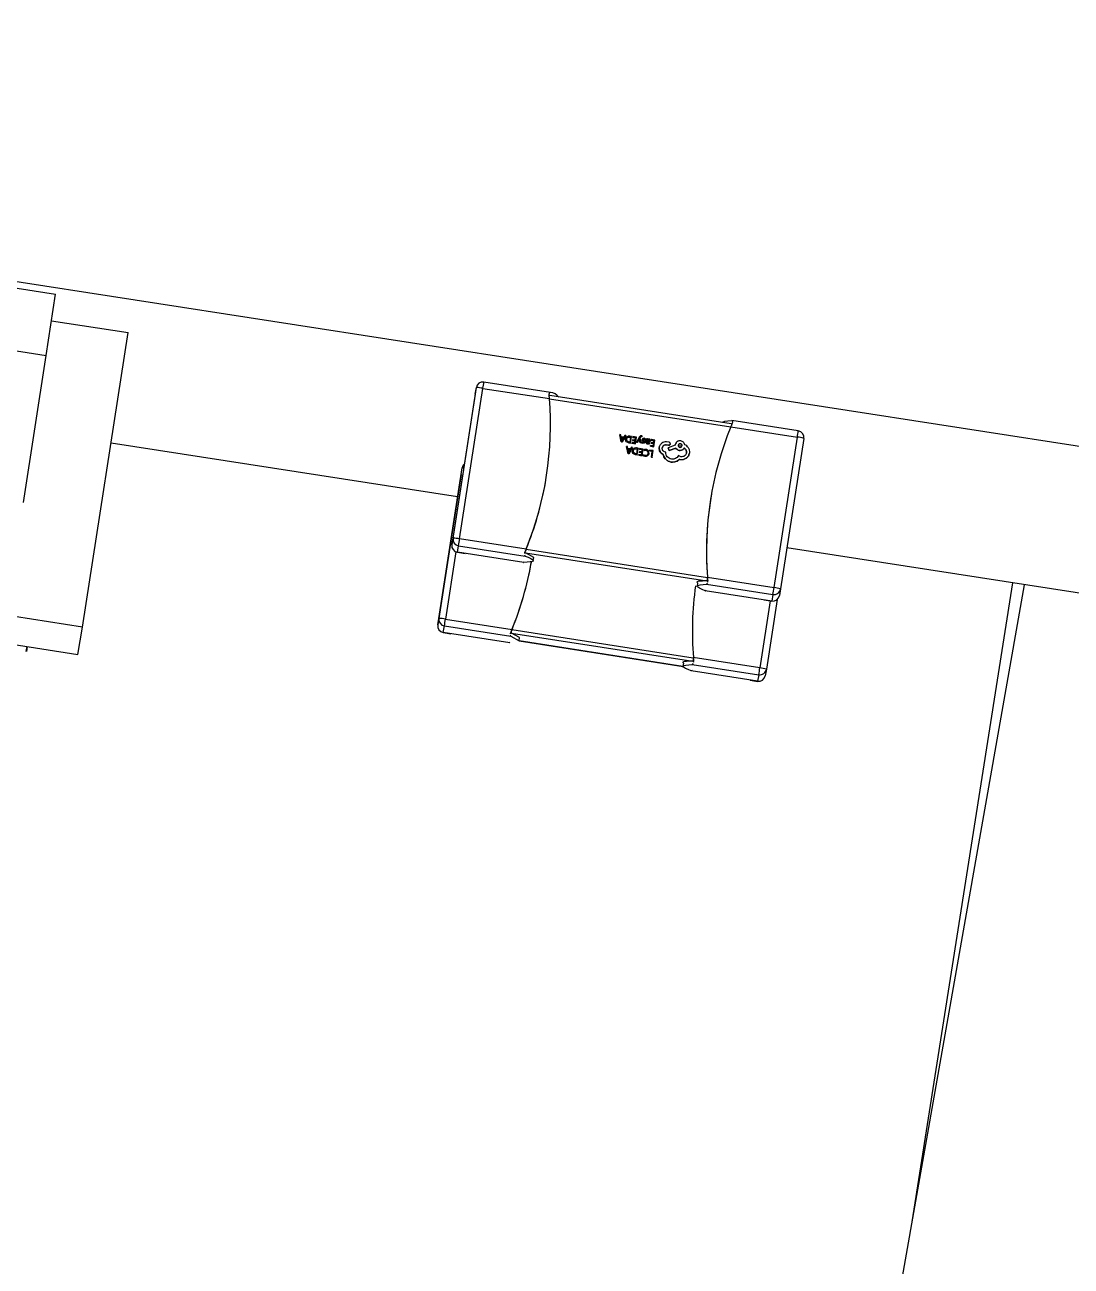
# Model space of a CAD drawing. Header units: millimetres. Extents: x 15 to 2378, y 5 to 1787.
# Drawn here: x 2138.028 to 2141.185, y 994.411 to 998.156 of the extents above; entities that cross this region are included whole.
import ezdxf

# ---------------------------------------------------------------- set-up
doc = ezdxf.new("R2010")
doc.units = ezdxf.units.MM

msp = doc.modelspace()

# ---------------------------------------------------------------- linework, layer by layer
at = {"color": 7, "linetype": 'Continuous', "lineweight": 25}
for p, q in [((2133.0121, 998.1559), (2147.4742, 995.9134)), ((2137.9726, 997.366), (2138.1208, 997.343)), ((2138.0922, 997.1586), (2138.1208, 997.343)), ((2138.1084, 997.2632), (2138.34, 997.2273)), ((2138.2023, 996.3388), (2138.34, 997.2273)), ((2137.9443, 997.1815), (2138.0925, 997.1585)), ((2138.0236, 996.7143), (2138.0925, 997.1585)), ((2139.6137, 997.0469), (2139.4131, 997.078)), ((2139.3868, 997.0414), (2139.3164, 996.5873)), ((2139.3199, 996.6072), (2139.3903, 997.0613)), ((2139.3398, 996.605), (2139.4102, 997.0591)), ((2139.3868, 997.0414), (2139.3903, 997.0613)), ((2139.4102, 997.0591), (2139.611, 997.028)), ((2140.1596, 996.9522), (2139.6123, 997.037)), ((2139.6111, 997.0275), (2140.1579, 996.9427)), ((2140.3618, 996.9309), (2140.1612, 996.962)), ((2140.1581, 996.9432), (2140.3589, 996.912)), ((2139.3336, 996.7315), (2138.2883, 996.8936)), ((2139.8232, 996.9195), (2139.8278, 996.8982)), ((2139.8261, 996.9191), (2139.8232, 996.9195)), ((2139.8232, 996.9195), (2139.8232, 996.9191)), ((2139.8277, 996.8978), (2139.8232, 996.9191)), ((2139.8273, 996.9132), (2139.8261, 996.9191)), ((2139.8357, 996.9119), (2139.8273, 996.9132)), ((2139.8277, 996.9104), (2139.8344, 996.9094)), ((2139.8278, 996.8982), (2139.8277, 996.8978)), ((2139.8305, 996.8974), (2139.8277, 996.8978)), ((2139.8345, 996.9098), (2139.8278, 996.9109)), ((2139.8278, 996.9109), (2139.8295, 996.902)), ((2139.8278, 996.8982), (2139.8306, 996.8978)), ((2139.8295, 996.902), (2139.8297, 996.9006)), ((2139.8297, 996.9006), (2139.8302, 996.9019)), ((2139.8302, 996.9019), (2139.8345, 996.9098)), ((2139.8412, 996.9163), (2139.8305, 996.8974)), ((2139.8305, 996.8974), (2139.8306, 996.8978)), ((2139.8306, 996.8978), (2139.8413, 996.9167)), ((2139.8385, 996.9171), (2139.8357, 996.9119)), ((2139.8413, 996.9167), (2139.8385, 996.9171)), ((2139.8408, 996.9062), (2139.8408, 996.9058)), ((2139.8413, 996.9167), (2139.8412, 996.9163)), ((2139.8428, 996.8986), (2139.8427, 996.8982)), ((2139.8499, 996.8944), (2139.8427, 996.8982)), ((2139.8428, 996.8986), (2139.85, 996.8948)), ((2139.8435, 996.9054), (2139.8466, 996.911)), ((2139.8436, 996.9059), (2139.8466, 996.9114)), ((2139.8449, 996.8999), (2139.8436, 996.9059)), ((2139.8504, 996.8971), (2139.8449, 996.8999)), ((2139.8466, 996.9114), (2139.8529, 996.9126)), ((2139.8466, 996.911), (2139.8529, 996.9121)), ((2139.8466, 996.9114), (2139.8466, 996.911)), ((2139.85, 996.8948), (2139.8499, 996.8944)), ((2139.8556, 996.8935), (2139.8499, 996.8944)), ((2139.85, 996.8948), (2139.8557, 996.8939)), ((2139.8534, 996.8966), (2139.8504, 996.8971)), ((2139.8529, 996.9126), (2139.8558, 996.9121)), ((2139.8529, 996.9126), (2139.8529, 996.9121)), ((2139.8529, 996.9121), (2139.8558, 996.9117)), ((2139.8588, 996.914), (2139.8533, 996.9148)), ((2139.8558, 996.9121), (2139.8534, 996.8966)), ((2139.8558, 996.9117), (2139.8534, 996.8962)), ((2139.8557, 996.8939), (2139.8556, 996.8935)), ((2139.8557, 996.8939), (2139.8588, 996.914)), ((2139.8558, 996.9117), (2139.8558, 996.9121)), ((2139.8603, 996.8956), (2139.8599, 996.8932)), ((2139.8599, 996.8928), (2139.8602, 996.8951)), ((2139.8599, 996.8932), (2139.8703, 996.8916)), ((2139.8599, 996.8932), (2139.8599, 996.8928)), ((2139.8702, 996.8912), (2139.8599, 996.8928)), ((2139.8603, 996.8956), (2139.8602, 996.8951)), ((2139.8681, 996.8944), (2139.8603, 996.8956)), ((2139.8618, 996.9015), (2139.8621, 996.9038)), ((2139.8619, 996.9019), (2139.8618, 996.9015)), ((2139.869, 996.9003), (2139.8618, 996.9015)), ((2139.8622, 996.9042), (2139.8619, 996.9019)), ((2139.8619, 996.9019), (2139.8691, 996.9008)), ((2139.8622, 996.9042), (2139.8621, 996.9038)), ((2139.8626, 996.9134), (2139.8622, 996.9111)), ((2139.8622, 996.9107), (2139.8625, 996.913)), ((2139.8622, 996.9111), (2139.8705, 996.9098)), ((2139.8622, 996.9111), (2139.8622, 996.9107)), ((2139.8704, 996.9094), (2139.8622, 996.9107)), ((2139.8694, 996.9031), (2139.8622, 996.9042)), ((2139.8626, 996.9134), (2139.8625, 996.913)), ((2139.8734, 996.9117), (2139.8626, 996.9134)), ((2139.868, 996.8939), (2139.869, 996.9003)), ((2139.8691, 996.9008), (2139.8681, 996.8944)), ((2139.8691, 996.9008), (2139.869, 996.9003)), ((2139.8693, 996.9026), (2139.8704, 996.9094)), ((2139.8705, 996.9098), (2139.8694, 996.9031)), ((2139.8703, 996.8916), (2139.8702, 996.8912)), ((2139.8703, 996.8916), (2139.8734, 996.9117)), ((2139.8704, 996.9094), (2139.8705, 996.9098)), ((2139.8739, 996.897), (2139.8738, 996.8965)), ((2139.8764, 996.8961), (2139.8738, 996.8965)), ((2139.883, 996.9125), (2139.8739, 996.897)), ((2139.8739, 996.897), (2139.8765, 996.8966)), ((2139.882, 996.9063), (2139.8764, 996.8961)), ((2139.8765, 996.8966), (2139.8764, 996.8961)), ((2139.8765, 996.8966), (2139.8821, 996.9067)), ((2139.8825, 996.9074), (2139.882, 996.9063)), ((2139.8821, 996.9067), (2139.882, 996.9063)), ((2139.8826, 996.9079), (2139.8821, 996.9067)), ((2139.8825, 996.9075), (2139.8826, 996.9079)), ((2139.8827, 996.9062), (2139.8825, 996.9074)), ((2139.8826, 996.9079), (2139.8828, 996.9066)), ((2139.8848, 996.8948), (2139.8827, 996.9062)), ((2139.8828, 996.9066), (2139.8849, 996.8953)), ((2139.8857, 996.912), (2139.8842, 996.9096)), ((2139.8843, 996.91), (2139.8858, 996.9124)), ((2139.8877, 996.8948), (2139.8843, 996.91)), ((2139.8849, 996.8953), (2139.8848, 996.8948)), ((2139.8876, 996.8944), (2139.8848, 996.8948)), ((2139.8849, 996.8953), (2139.8877, 996.8948)), ((2139.8886, 996.9136), (2139.8857, 996.912)), ((2139.8858, 996.9124), (2139.8857, 996.912)), ((2139.8858, 996.9124), (2139.8887, 996.9141)), ((2139.8877, 996.8948), (2139.8876, 996.8944)), ((2139.8887, 996.9141), (2139.8886, 996.9136)), ((2139.89, 996.9131), (2139.8886, 996.9136)), ((2139.8887, 996.9141), (2139.89, 996.9135)), ((2139.8904, 996.9158), (2139.8888, 996.9163)), ((2139.8896, 996.8944), (2139.89, 996.8968)), ((2139.8897, 996.8948), (2139.8896, 996.8944)), ((2139.8929, 996.8932), (2139.8896, 996.8944)), ((2139.8901, 996.8973), (2139.8897, 996.8948)), ((2139.8897, 996.8948), (2139.893, 996.8937)), ((2139.89, 996.9135), (2139.8904, 996.9158)), ((2139.89, 996.9135), (2139.89, 996.9131)), ((2139.8901, 996.8973), (2139.89, 996.8968)), ((2139.8936, 996.8957), (2139.8901, 996.8973)), ((2139.8906, 996.9051), (2139.8905, 996.9046)), ((2139.891, 996.9021), (2139.8905, 996.9046)), ((2139.8927, 996.9079), (2139.8906, 996.9051)), ((2139.8906, 996.9051), (2139.8911, 996.9026)), ((2139.8911, 996.9026), (2139.891, 996.9021)), ((2139.894, 996.8998), (2139.891, 996.9021)), ((2139.8911, 996.9026), (2139.894, 996.9002)), ((2139.8971, 996.9084), (2139.8927, 996.9079)), ((2139.8971, 996.8937), (2139.8929, 996.8932)), ((2139.893, 996.8937), (2139.8929, 996.8932)), ((2139.893, 996.8937), (2139.8972, 996.8942)), ((2139.8937, 996.9034), (2139.8936, 996.903)), ((2139.8956, 996.8959), (2139.8936, 996.8957)), ((2139.8961, 996.9017), (2139.8937, 996.9034)), ((2139.894, 996.9002), (2139.8963, 996.8986)), ((2139.894, 996.9002), (2139.894, 996.8998)), ((2139.8962, 996.8982), (2139.894, 996.8998)), ((2139.8989, 996.8994), (2139.8961, 996.9017)), ((2139.8963, 996.8986), (2139.8962, 996.8982)), ((2139.9003, 996.9039), (2139.8964, 996.906)), ((2139.8965, 996.9064), (2139.9004, 996.9044)), ((2139.8966, 996.8972), (2139.8966, 996.8967)), ((2139.9008, 996.907), (2139.8971, 996.9084)), ((2139.8992, 996.8966), (2139.8971, 996.8937)), ((2139.8972, 996.8942), (2139.8971, 996.8937)), ((2139.8972, 996.8942), (2139.8993, 996.897)), ((2139.8993, 996.897), (2139.8989, 996.8994)), ((2139.8993, 996.897), (2139.8992, 996.8966)), ((2139.9004, 996.9044), (2139.9003, 996.9039)), ((2139.9004, 996.9044), (2139.9008, 996.907)), ((2139.9028, 996.8973), (2139.9042, 996.9065)), ((2139.9029, 996.8977), (2139.9028, 996.8973)), ((2139.9043, 996.9069), (2139.9029, 996.8977)), ((2139.9043, 996.9069), (2139.9042, 996.9065)), ((2139.9068, 996.9065), (2139.9043, 996.9069)), ((2139.9097, 996.8969), (2139.9053, 996.897)), ((2139.9054, 996.8974), (2139.9098, 996.8974)), ((2139.9057, 996.8993), (2139.9059, 996.9007)), ((2139.9091, 996.8993), (2139.9057, 996.8993)), ((2139.9123, 996.8916), (2139.9071, 996.891)), ((2139.9072, 996.8915), (2139.9071, 996.891)), ((2139.9075, 996.9035), (2139.9074, 996.903)), ((2139.9098, 996.8974), (2139.9097, 996.8969)), ((2139.9104, 996.9042), (2139.9103, 996.9038)), ((2139.9122, 996.9033), (2139.9121, 996.9028)), ((2139.9124, 996.892), (2139.9123, 996.8916)), ((2139.9124, 996.892), (2139.9128, 996.8945)), ((2139.9146, 996.8991), (2139.9147, 996.8995)), ((2139.9152, 996.9013), (2139.9152, 996.9009)), ((2139.916, 996.8869), (2139.9156, 996.8846)), ((2139.916, 996.8869), (2139.9159, 996.8865)), ((2139.9237, 996.8857), (2139.916, 996.8869)), ((2139.9174, 996.8928), (2139.9178, 996.8951)), ((2139.9175, 996.8933), (2139.9174, 996.8928)), ((2139.9246, 996.8917), (2139.9174, 996.8928)), ((2139.9179, 996.8956), (2139.9175, 996.8933)), ((2139.9175, 996.8933), (2139.9247, 996.8922)), ((2139.9178, 996.902), (2139.9182, 996.9043)), ((2139.9179, 996.9025), (2139.9178, 996.902)), ((2139.926, 996.9008), (2139.9178, 996.902)), ((2139.9179, 996.8956), (2139.9178, 996.8951)), ((2139.9183, 996.9048), (2139.9179, 996.9025)), ((2139.9179, 996.9025), (2139.9261, 996.9012)), ((2139.9251, 996.8944), (2139.9179, 996.8956)), ((2139.9183, 996.9048), (2139.9182, 996.9043)), ((2139.9291, 996.9031), (2139.9183, 996.9048)), ((2139.9236, 996.8853), (2139.9246, 996.8917)), ((2139.9247, 996.8922), (2139.9237, 996.8857)), ((2139.9247, 996.8922), (2139.9246, 996.8917)), ((2139.925, 996.894), (2139.926, 996.9008)), ((2139.9261, 996.9012), (2139.9251, 996.8944)), ((2139.9259, 996.883), (2139.9291, 996.9031)), ((2139.926, 996.9008), (2139.9261, 996.9012)), ((2139.9633, 996.8889), (2139.9698, 996.8879)), ((2139.9633, 996.8889), (2139.9633, 996.8885)), ((2139.9697, 996.8875), (2139.9633, 996.8885)), ((2139.9723, 996.8965), (2139.9638, 996.8978)), ((2139.9904, 996.8872), (2139.9688, 996.8798)), ((2139.9698, 996.8879), (2139.9697, 996.8875)), ((2139.9705, 996.8872), (2139.9697, 996.8875)), ((2139.9698, 996.8879), (2139.9706, 996.8877)), ((2139.9706, 996.8877), (2139.9705, 996.8872)), ((2139.9903, 996.8868), (2139.9906, 996.8882)), ((2139.9906, 996.8886), (2139.9904, 996.8872)), ((2139.9906, 996.8886), (2139.9906, 996.8882)), ((2139.9995, 996.887), (2140.0106, 996.8852)), ((2140.006, 996.8921), (2140.0059, 996.8917)), ((2140.2885, 996.4579), (2140.3589, 996.912)), ((2140.3785, 996.9081), (2140.3081, 996.454)), ((2139.8435, 996.8837), (2139.8434, 996.8833)), ((2139.8479, 996.862), (2139.8434, 996.8833)), ((2139.8435, 996.8837), (2139.848, 996.8625)), ((2139.8463, 996.8833), (2139.8435, 996.8837)), ((2139.8475, 996.8775), (2139.8463, 996.8833)), ((2139.8559, 996.8762), (2139.8475, 996.8775)), ((2139.8479, 996.8747), (2139.8547, 996.8736)), ((2139.848, 996.8625), (2139.8479, 996.862)), ((2139.8507, 996.8616), (2139.8479, 996.862)), ((2139.8547, 996.8741), (2139.848, 996.8751)), ((2139.848, 996.8751), (2139.8497, 996.8663)), ((2139.848, 996.8625), (2139.8508, 996.8621)), ((2139.8497, 996.8663), (2139.8499, 996.8648)), ((2139.8499, 996.8648), (2139.8504, 996.8662)), ((2139.8504, 996.8662), (2139.8547, 996.8741)), ((2139.8615, 996.8805), (2139.8507, 996.8616)), ((2139.8507, 996.8616), (2139.8508, 996.8621)), ((2139.8508, 996.8621), (2139.8616, 996.8809)), ((2139.8587, 996.8814), (2139.8559, 996.8762)), ((2139.8616, 996.8809), (2139.8587, 996.8814)), ((2139.8611, 996.8705), (2139.861, 996.87)), ((2139.8616, 996.8809), (2139.8615, 996.8805)), ((2139.863, 996.8629), (2139.8629, 996.8624)), ((2139.8701, 996.8586), (2139.8629, 996.8624)), ((2139.863, 996.8629), (2139.8702, 996.859)), ((2139.8637, 996.8697), (2139.8668, 996.8752)), ((2139.8638, 996.8701), (2139.8669, 996.8756)), ((2139.8651, 996.8641), (2139.8638, 996.8701)), ((2139.8706, 996.8613), (2139.8651, 996.8641)), ((2139.8668, 996.8752), (2139.8731, 996.8764)), ((2139.8669, 996.8756), (2139.8668, 996.8752)), ((2139.8669, 996.8756), (2139.8732, 996.8768)), ((2139.8702, 996.859), (2139.8701, 996.8586)), ((2139.8758, 996.8577), (2139.8701, 996.8586)), ((2139.8702, 996.859), (2139.8759, 996.8582)), ((2139.8737, 996.8609), (2139.8706, 996.8613)), ((2139.8732, 996.8768), (2139.8731, 996.8764)), ((2139.8731, 996.8764), (2139.876, 996.8759)), ((2139.8732, 996.8768), (2139.8761, 996.8763)), ((2139.879, 996.8782), (2139.8735, 996.8791)), ((2139.876, 996.8759), (2139.8736, 996.8604)), ((2139.8761, 996.8763), (2139.8737, 996.8609)), ((2139.8759, 996.8582), (2139.8758, 996.8577)), ((2139.8759, 996.8582), (2139.879, 996.8782)), ((2139.876, 996.8759), (2139.8761, 996.8763)), ((2139.8801, 996.8571), (2139.8805, 996.8594)), ((2139.8802, 996.8575), (2139.8801, 996.8571)), ((2139.8904, 996.8555), (2139.8801, 996.8571)), ((2139.8805, 996.8598), (2139.8802, 996.8575)), ((2139.8802, 996.8575), (2139.8905, 996.8559)), ((2139.8883, 996.8586), (2139.8805, 996.8598)), ((2139.8805, 996.8598), (2139.8805, 996.8594)), ((2139.882, 996.8657), (2139.8824, 996.868)), ((2139.8821, 996.8661), (2139.882, 996.8657)), ((2139.8892, 996.8646), (2139.882, 996.8657)), ((2139.8824, 996.8684), (2139.8821, 996.8661)), ((2139.8821, 996.8661), (2139.8893, 996.865)), ((2139.8824, 996.8749), (2139.8827, 996.8772)), ((2139.8825, 996.8754), (2139.8824, 996.8749)), ((2139.8906, 996.8736), (2139.8824, 996.8749)), ((2139.8896, 996.8673), (2139.8824, 996.8684)), ((2139.8824, 996.8684), (2139.8824, 996.868)), ((2139.8828, 996.8776), (2139.8825, 996.8754)), ((2139.8825, 996.8754), (2139.8907, 996.8741)), ((2139.8828, 996.8776), (2139.8827, 996.8772)), ((2139.8936, 996.876), (2139.8828, 996.8776)), ((2139.8882, 996.8582), (2139.8892, 996.8646)), ((2139.8893, 996.865), (2139.8883, 996.8586)), ((2139.8893, 996.865), (2139.8892, 996.8646)), ((2139.8907, 996.8741), (2139.8896, 996.8673)), ((2139.8896, 996.8669), (2139.8906, 996.8736)), ((2139.8905, 996.8559), (2139.8904, 996.8555)), ((2139.8905, 996.8559), (2139.8936, 996.876)), ((2139.8906, 996.8736), (2139.8907, 996.8741)), ((2139.8945, 996.8553), (2139.895, 996.858)), ((2139.8946, 996.8557), (2139.8945, 996.8553)), ((2139.8992, 996.8538), (2139.8945, 996.8553)), ((2139.895, 996.8585), (2139.8946, 996.8557)), ((2139.8946, 996.8557), (2139.8993, 996.8542)), ((2139.8996, 996.8565), (2139.895, 996.8585)), ((2139.895, 996.8585), (2139.895, 996.858)), ((2139.8975, 996.8745), (2139.8971, 996.872)), ((2139.8971, 996.8716), (2139.8975, 996.8741)), ((2139.8971, 996.872), (2139.9025, 996.8726)), ((2139.9025, 996.8721), (2139.8971, 996.8716)), ((2139.8971, 996.8716), (2139.8971, 996.872)), ((2139.9033, 996.8748), (2139.8975, 996.8745)), ((2139.8975, 996.8745), (2139.8975, 996.8741)), ((2139.8993, 996.8542), (2139.8992, 996.8538)), ((2139.9054, 996.8579), (2139.8996, 996.8565)), ((2139.9025, 996.8726), (2139.9074, 996.8697)), ((2139.9073, 996.8692), (2139.9025, 996.8721)), ((2139.9098, 996.871), (2139.9033, 996.8748)), ((2139.9085, 996.8636), (2139.9054, 996.8579)), ((2139.9071, 996.856), (2139.907, 996.8556)), ((2139.9074, 996.8697), (2139.9073, 996.8692)), ((2139.9084, 996.8632), (2139.9073, 996.8692)), ((2139.9074, 996.8697), (2139.9085, 996.8636)), ((2139.9112, 996.8634), (2139.9098, 996.871)), ((2139.9112, 996.8634), (2139.9111, 996.8629)), ((2139.9131, 996.8702), (2139.9134, 996.8724)), ((2139.9132, 996.8706), (2139.9131, 996.8702)), ((2139.9211, 996.8689), (2139.9131, 996.8702)), ((2139.9135, 996.8729), (2139.9132, 996.8706)), ((2139.9132, 996.8706), (2139.9212, 996.8694)), ((2139.9135, 996.8729), (2139.9134, 996.8724)), ((2139.9241, 996.8712), (2139.9135, 996.8729)), ((2139.9155, 996.8842), (2139.9159, 996.8865)), ((2139.9156, 996.8846), (2139.9155, 996.8842)), ((2139.9259, 996.8826), (2139.9155, 996.8842)), ((2139.9156, 996.8846), (2139.9259, 996.883)), ((2139.9183, 996.8511), (2139.9211, 996.8689)), ((2139.9184, 996.8516), (2139.9183, 996.8511)), ((2139.9209, 996.8507), (2139.9183, 996.8511)), ((2139.9212, 996.8694), (2139.9184, 996.8516)), ((2139.9184, 996.8516), (2139.921, 996.8512)), ((2139.921, 996.8512), (2139.9209, 996.8507)), ((2139.921, 996.8512), (2139.9241, 996.8712)), ((2139.9211, 996.8689), (2139.9212, 996.8694)), ((2139.9259, 996.883), (2139.9259, 996.8826)), ((2139.9424, 996.8802), (2139.9424, 996.8806)), ((2139.9537, 996.8597), (2139.9536, 996.8593)), ((2139.9619, 996.8664), (2139.9607, 996.8665)), ((2139.9688, 996.8798), (2139.9687, 996.8793)), ((2139.972, 996.8711), (2139.9687, 996.8793)), ((2139.9688, 996.8798), (2139.972, 996.8715)), ((2139.972, 996.8715), (2139.9927, 996.8785)), ((2139.9927, 996.8781), (2139.972, 996.8711)), ((2139.972, 996.8715), (2139.972, 996.8711)), ((2140.0076, 996.8528), (2140.0004, 996.8561)), ((2140.0332, 996.8638), (2140.0331, 996.8633)), ((2139.2772, 996.365), (2139.3476, 996.8191)), ((2139.3441, 996.7992), (2139.3476, 996.8191)), ((2139.9596, 996.8468), (2139.9596, 996.8473)), ((2139.9779, 996.8368), (2139.9779, 996.8364)), ((2139.9959, 996.8397), (2140.0032, 996.845)), ((2140.0031, 996.8446), (2139.9959, 996.8393)), ((2139.9959, 996.8397), (2139.9959, 996.8393)), ((2140.0064, 996.8438), (2140.0031, 996.8446)), ((2140.0032, 996.845), (2140.0064, 996.8442)), ((2140.0064, 996.8442), (2140.0064, 996.8438)), ((2140.0239, 996.8485), (2140.0239, 996.8481)), ((2139.3441, 996.7992), (2139.2737, 996.3451)), ((2139.5989, 996.776), (2139.5989, 996.7764)), ((2140.0998, 996.7406), (2140.0997, 996.7402)), ((2139.3164, 996.5873), (2139.3199, 996.6072)), ((2139.5406, 996.5739), (2139.3398, 996.605)), ((2139.3286, 996.5657), (2139.2971, 996.3628)), ((2139.3331, 996.5644), (2139.3366, 996.5844)), ((2139.3331, 996.5644), (2139.3562, 996.5609)), ((2139.5339, 996.5333), (2139.3331, 996.5644)), ((2139.3331, 996.5644), (2139.3331, 996.5644)), ((2139.3366, 996.5844), (2139.5374, 996.5532)), ((2139.5355, 996.5567), (2139.5374, 996.5532)), ((2139.5366, 996.5639), (2139.5378, 996.5666)), ((2139.5389, 996.5631), (2139.5378, 996.5666)), ((2139.5636, 996.5491), (2139.5389, 996.5631)), ((2139.5389, 996.5631), (2140.086, 996.4783)), ((2139.5406, 996.5734), (2140.0876, 996.4886)), ((2142.5426, 996.234), (2140.3273, 996.5775)), ((2139.5622, 996.5392), (2139.5637, 996.5491)), ((2140.0877, 996.489), (2140.2885, 996.4579)), ((2140.0882, 996.4812), (2140.0885, 996.4784)), ((2139.8594, 989.7474), (2141.0441, 996.4663)), ((2140.0578, 996.4724), (2140.0562, 996.4625)), ((2140.2818, 996.4173), (2140.081, 996.4485)), ((2140.0845, 996.4684), (2140.0874, 996.4711)), ((2140.0845, 996.4684), (2140.2853, 996.4373)), ((2140.2853, 996.4373), (2140.2818, 996.4173)), ((2140.3081, 996.454), (2140.3046, 996.434)), ((2140.7053, 994.5447), (2141.0089, 996.4718)), ((2138.2023, 996.3388), (2137.7477, 996.4093)), ((2140.2772, 996.418), (2140.2458, 996.2157)), ((2140.2587, 996.4209), (2140.2818, 996.4173)), ((2140.298, 996.422), (2140.2654, 996.2118)), ((2140.2818, 996.4173), (2140.2818, 996.4173)), ((2139.2737, 996.3451), (2139.2772, 996.365)), ((2139.2971, 996.3628), (2139.4979, 996.3317)), ((2138.1878, 996.2564), (2138.2023, 996.3388)), ((2139.2904, 996.3223), (2139.2939, 996.3422)), ((2139.2939, 996.3422), (2139.4947, 996.3111)), ((2139.4978, 996.3312), (2140.0449, 996.2464)), ((2139.4912, 996.2911), (2139.2904, 996.3223)), ((2139.2904, 996.3223), (2139.2904, 996.3222)), ((2139.2904, 996.3222), (2139.3129, 996.3188)), ((2139.4912, 996.2911), (2139.4891, 996.2937)), ((2139.4939, 996.3217), (2139.4951, 996.3244)), ((2139.4947, 996.3111), (2139.5194, 996.297)), ((2139.5209, 996.3069), (2139.4962, 996.3209)), ((2139.4962, 996.3209), (2140.0433, 996.2361)), ((2139.5191, 996.2969), (2140.0139, 996.2202)), ((2140.0135, 996.2202), (2139.5194, 996.2969)), ((2139.5195, 996.297), (2139.521, 996.3069)), ((2137.9901, 996.2871), (2138.1878, 996.2564)), ((2138.0323, 996.2652), (2138.0346, 996.2802)), ((2138.0338, 996.265), (2138.0362, 996.2799)), ((2140.0151, 996.2302), (2140.0135, 996.2203)), ((2140.0418, 996.2262), (2140.2426, 996.1951)), ((2140.2458, 996.2157), (2140.045, 996.2468)), ((2140.0455, 996.239), (2140.0458, 996.2362)), ((2140.041, 996.2081), (2140.0383, 996.2063)), ((2140.2391, 996.1752), (2140.0383, 996.2063)), ((2140.2166, 996.1786), (2140.2391, 996.1751)), ((2140.2426, 996.1951), (2140.2391, 996.1752)), ((2140.2391, 996.1751), (2140.2391, 996.1752)), ((2140.2654, 996.2118), (2140.2619, 996.1918))]:
    msp.add_line(p, q, dxfattribs=at)
at = {"color": 7, "linetype": 'Continuous', "lineweight": 25, "flags": 128}
for points in [[(2140.1328, 996.9561), (2140.1328, 996.9562), (2140.1349, 996.9584), (2140.1403, 996.9602), (2140.149, 996.9614), (2140.161, 996.962)], [(2139.9061, 996.9012), (2139.9067, 996.9024), (2139.9074, 996.903), (2139.9074, 996.903)]]:
    msp.add_lwpolyline(points, dxfattribs=at)
at = {"color": 7, "linetype": 'Continuous', "lineweight": 25}
for centre, radius, start, end in [((2139.4101, 997.0583), 0.02, 81.1859, 171.1859), ((2134.4657, 997.8307), 5.0044, 351.131, 351.3499), ((2139.3877, 996.9466), 0.1148, 78.6958, 88.7098), ((2139.6092, 997.0097), 0.0375, 38.1144, 82.752), ((2138.616, 996.9497), 0.9981, 337.8784, 4.4979), ((2141.0827, 996.5673), 0.9981, 157.8784, 184.4979), ((2135.4143, 997.6836), 5.0044, 351.131, 351.3499), ((2140.3587, 996.9112), 0.02, 351.1858, 81.1858), ((2140.005, 996.8861), 0.00563, 81.091, 168.5512), ((2140.3464, 996.7987), 0.114, 73.6329, 83.6957), ((2139.3674, 996.8161), 0.02, 131.1865, 171.1859), ((2139.3494, 996.8021), 0.0171, 80.1539, 95.9877), ((2138.6159, 996.9493), 0.9981, 337.8784, 349.9999), ((2141.0827, 996.5669), 0.9981, 170.0002, 184.4978), ((2139.3362, 996.5842), 0.02, 171.1858, 261.1858), ((2139.3397, 996.6041), 0.02, 171.2163, 261.2132), ((2139.3173, 996.4924), 0.1148, 78.6958, 88.7098), ((2133.0188, 997.58), 6.3958, 351.04459, 351.23147), ((2138.5732, 996.7071), 0.9981, 337.8784, 349.9999), ((2138.5733, 996.7075), 0.9981, 337.8784, 349.9999), ((2141.0401, 996.3251), 0.9981, 172.0514, 184.4978), ((2133.9675, 997.4329), 6.3958, 351.04459, 351.23147), ((2140.2884, 996.457), 0.02, 261.1577, 351.1608), ((2140.276, 996.3446), 0.114, 73.6329, 83.6957), ((2140.2848, 996.4371), 0.02, 261.1859, 351.1859), ((2139.297, 996.362), 0.02, 171.2163, 261.2132), ((2139.2746, 996.2502), 0.1148, 78.6958, 88.7098), ((2132.9761, 997.3378), 6.3958, 351.04459, 351.23147), ((2139.2935, 996.342), 0.02, 171.1858, 261.1858), ((2133.9248, 997.1907), 6.3958, 351.04459, 351.23147), ((2140.2333, 996.1024), 0.114, 73.6329, 83.6957), ((2140.2421, 996.1949), 0.02, 261.1859, 351.1859), ((2140.2457, 996.2149), 0.02, 261.1577, 351.1608)]:
    msp.add_arc(centre, radius, start, end, dxfattribs=at)
for points, knots in [([(2139.6139, 997.0469), (2139.6134, 997.0468), (2139.6123, 997.0467), (2139.6107, 997.0444), (2139.6099, 997.0427), (2139.6098, 997.0423)], [0, 0, 0, 0, 0.446653, 0.893458, 1, 1, 1, 1]), ([(2139.611, 997.028), (2139.6108, 997.0303), (2139.6105, 997.035), (2139.61, 997.0396), (2139.6098, 997.0417), (2139.6098, 997.0421)], [0, 0, 0, 0, 0.446653, 0.893458, 1, 1, 1, 1]), ([(2140.161, 996.962), (2140.1615, 996.9618), (2140.1626, 996.9614), (2140.1633, 996.9588), (2140.1636, 996.9568), (2140.1636, 996.9565)], [0, 0, 0, 0, 0.446653, 0.893458, 1, 1, 1, 1]), ([(2140.1636, 996.9562), (2140.1629, 996.9546), (2140.1615, 996.9513), (2140.1595, 996.9465), (2140.1583, 996.9437), (2140.1581, 996.9432)], [0, 0, 0, 0, 0.439825, 0.880454, 1, 1, 1, 1]), ([(2139.8408, 996.9062), (2139.8408, 996.9048), (2139.8407, 996.9021), (2139.8421, 996.8998), (2139.8428, 996.8986)], [0, 0, 0, 0, 0.512664, 1, 1, 1, 1]), ([(2139.8427, 996.8982), (2139.842, 996.8993), (2139.8406, 996.9017), (2139.8407, 996.9044), (2139.8408, 996.9058)], [0, 0, 0, 0, 0.487336, 1, 1, 1, 1]), ([(2139.845, 996.9132), (2139.844, 996.9123), (2139.842, 996.9104), (2139.8412, 996.9076), (2139.8408, 996.9062)], [0, 0, 0, 0, 0.485039, 1, 1, 1, 1]), ([(2139.8533, 996.9148), (2139.8518, 996.9149), (2139.8489, 996.9151), (2139.8463, 996.9138), (2139.845, 996.9132)], [0, 0, 0, 0, 0.517868, 1, 1, 1, 1]), ([(2139.8888, 996.9163), (2139.8883, 996.9162), (2139.8871, 996.9162), (2139.8856, 996.9154), (2139.8841, 996.9141), (2139.8834, 996.913), (2139.883, 996.9125)], [0, 0, 0, 0, 0.223457, 0.452202, 0.706112, 1, 1, 1, 1]), ([(2139.8964, 996.906), (2139.896, 996.906), (2139.8953, 996.906), (2139.8944, 996.9057), (2139.8936, 996.9052), (2139.8933, 996.9047), (2139.8931, 996.9045)], [0, 0, 0, 0, 0.296854, 0.547265, 0.772255, 1, 1, 1, 1]), ([(2139.8931, 996.9045), (2139.8931, 996.9043), (2139.8931, 996.9041), (2139.8932, 996.9037), (2139.8933, 996.9033), (2139.8935, 996.9031), (2139.8936, 996.903)], [0, 0, 0, 0, 0.257602, 0.499999, 0.742396, 1, 1, 1, 1]), ([(2139.8932, 996.9049), (2139.8934, 996.9052), (2139.8937, 996.9057), (2139.8944, 996.9062), (2139.8954, 996.9064), (2139.8961, 996.9064), (2139.8965, 996.9064)], [0, 0, 0, 0, 0.227745, 0.452735, 0.703146, 1, 1, 1, 1]), ([(2139.8937, 996.9034), (2139.8936, 996.9035), (2139.8934, 996.9037), (2139.8932, 996.9041), (2139.8932, 996.9045), (2139.8932, 996.9048), (2139.8932, 996.9049)], [0, 0, 0, 0, 0.257604, 0.500001, 0.742398, 1, 1, 1, 1]), ([(2139.8966, 996.8972), (2139.8966, 996.897), (2139.8965, 996.8968), (2139.8963, 996.8964), (2139.896, 996.8961), (2139.8958, 996.896), (2139.8956, 996.8959)], [0, 0, 0, 0, 0.2511878, 0.4908187, 0.7352631, 1, 1, 1, 1]), ([(2139.8966, 996.8967), (2139.8966, 996.897), (2139.8966, 996.8974), (2139.8964, 996.8979), (2139.8963, 996.8981), (2139.8962, 996.8982)], [0, 0, 0, 0, 0.521044, 0.759871, 1, 1, 1, 1]), ([(2139.8963, 996.8986), (2139.8964, 996.8985), (2139.8965, 996.8983), (2139.8967, 996.8978), (2139.8966, 996.8974), (2139.8966, 996.8972)], [0, 0, 0, 0, 0.240129, 0.478956, 1, 1, 1, 1]), ([(2139.9071, 996.891), (2139.9064, 996.8912), (2139.9054, 996.8915), (2139.9043, 996.8924), (2139.9036, 996.8931), (2139.9032, 996.894), (2139.9027, 996.8954), (2139.9028, 996.8965), (2139.9028, 996.8973)], [0, 0, 0, 0, 0.262736, 0.379288, 0.491738, 0.605371, 0.725317, 1, 1, 1, 1]), ([(2139.9029, 996.8977), (2139.9028, 996.8972), (2139.9027, 996.8964), (2139.9028, 996.8951), (2139.9032, 996.8939), (2139.9039, 996.8929), (2139.9046, 996.8923), (2139.9058, 996.8918), (2139.9066, 996.8916), (2139.9072, 996.8915)], [0, 0, 0, 0, 0.163913, 0.280612, 0.468966, 0.555871, 0.708173, 0.787063, 1, 1, 1, 1]), ([(2139.9078, 996.8935), (2139.9074, 996.8935), (2139.9069, 996.8937), (2139.9062, 996.894), (2139.9059, 996.8944), (2139.9055, 996.895), (2139.9054, 996.8957), (2139.9053, 996.8965), (2139.9054, 996.8971), (2139.9054, 996.8974)], [0, 0, 0, 0, 0.21375, 0.288175, 0.434977, 0.50659, 0.692847, 0.789369, 1, 1, 1, 1]), ([(2139.9059, 996.9007), (2139.906, 996.9009), (2139.906, 996.9012), (2139.9061, 996.9016), (2139.9063, 996.902), (2139.9065, 996.9024), (2139.9068, 996.9028), (2139.9071, 996.9032), (2139.9073, 996.9034), (2139.9075, 996.9035)], [0, 0, 0, 0, 0.138675, 0.277381, 0.416121, 0.554892, 0.693686, 0.845615, 1, 1, 1, 1]), ([(2139.9113, 996.9062), (2139.9111, 996.9062), (2139.9105, 996.9063), (2139.9097, 996.9062), (2139.9089, 996.906), (2139.9082, 996.9058), (2139.9076, 996.9054), (2139.9073, 996.9051), (2139.9071, 996.9049)], [0, 0, 0, 0, 0.191137, 0.37526, 0.542068, 0.706734, 0.852027, 1, 1, 1, 1]), ([(2139.9072, 996.8915), (2139.9075, 996.8914), (2139.9079, 996.8914), (2139.9086, 996.8913), (2139.9093, 996.8913), (2139.9101, 996.8914), (2139.9108, 996.8915), (2139.9115, 996.8917), (2139.9121, 996.8919), (2139.9124, 996.892)], [0, 0, 0, 0, 0.1352428, 0.2704975, 0.4057647, 0.5410442, 0.6763342, 0.8116314, 1, 1, 1, 1]), ([(2139.9074, 996.903), (2139.9076, 996.9032), (2139.9082, 996.9036), (2139.9092, 996.9039), (2139.9099, 996.9038), (2139.9103, 996.9038)], [0, 0, 0, 0, 0.2726745, 0.6453419, 1, 1, 1, 1]), ([(2139.9075, 996.9035), (2139.9076, 996.9036), (2139.9078, 996.9037), (2139.9082, 996.9039), (2139.9085, 996.9041), (2139.909, 996.9042), (2139.9094, 996.9043), (2139.9098, 996.9043), (2139.9102, 996.9042), (2139.9104, 996.9042)], [0, 0, 0, 0, 0.135328, 0.270693, 0.406084, 0.541481, 0.676863, 0.812214, 1, 1, 1, 1]), ([(2139.9128, 996.8945), (2139.9125, 996.8944), (2139.9121, 996.8941), (2139.9115, 996.8939), (2139.9108, 996.8936), (2139.9102, 996.8935), (2139.9095, 996.8934), (2139.9087, 996.8934), (2139.9081, 996.8934), (2139.9078, 996.8935)], [0, 0, 0, 0, 0.133927, 0.267874, 0.401841, 0.535824, 0.669817, 0.803812, 1, 1, 1, 1]), ([(2139.9117, 996.8998), (2139.9116, 996.8997), (2139.9114, 996.8996), (2139.9111, 996.8995), (2139.9108, 996.8994), (2139.9104, 996.8993), (2139.9101, 996.8993), (2139.9097, 996.8993), (2139.9093, 996.8993), (2139.9091, 996.8993)], [0, 0, 0, 0, 0.155343, 0.232592, 0.387265, 0.541786, 0.618985, 0.77342, 1, 1, 1, 1]), ([(2139.9152, 996.9009), (2139.915, 996.9003), (2139.9146, 996.8992), (2139.9133, 996.8979), (2139.9116, 996.8971), (2139.9104, 996.897), (2139.9097, 996.8969)], [0, 0, 0, 0, 0.248704, 0.478527, 0.720037, 1, 1, 1, 1]), ([(2139.9098, 996.8974), (2139.9102, 996.8974), (2139.9109, 996.8974), (2139.9118, 996.8975), (2139.9125, 996.8977), (2139.9133, 996.8981), (2139.914, 996.8986), (2139.9146, 996.8994), (2139.915, 996.9002), (2139.9151, 996.9008), (2139.9152, 996.9013)], [0, 0, 0, 0, 0.162761, 0.289995, 0.353534, 0.457201, 0.63839, 0.725318, 0.812194, 1, 1, 1, 1]), ([(2139.9103, 996.9038), (2139.9105, 996.9038), (2139.911, 996.9036), (2139.9117, 996.9033), (2139.912, 996.903), (2139.9121, 996.9028)], [0, 0, 0, 0, 0.284586, 0.759735, 1, 1, 1, 1]), ([(2139.9104, 996.9042), (2139.9105, 996.9042), (2139.9107, 996.9042), (2139.911, 996.9041), (2139.9112, 996.904), (2139.9115, 996.9039), (2139.9118, 996.9037), (2139.912, 996.9035), (2139.9121, 996.9034), (2139.9122, 996.9033)], [0, 0, 0, 0, 0.141584, 0.283197, 0.424846, 0.566537, 0.708271, 0.852925, 1, 1, 1, 1]), ([(2139.9145, 996.9045), (2139.9144, 996.9047), (2139.9142, 996.9049), (2139.9138, 996.9052), (2139.9133, 996.9055), (2139.9129, 996.9058), (2139.9124, 996.9059), (2139.9119, 996.9061), (2139.9115, 996.9062), (2139.9113, 996.9062)], [0, 0, 0, 0, 0.138858, 0.277715, 0.416547, 0.555339, 0.694089, 0.84647, 1, 1, 1, 1]), ([(2139.9127, 996.9015), (2139.9126, 996.9013), (2139.9126, 996.9011), (2139.9125, 996.9007), (2139.9124, 996.9005), (2139.9122, 996.9003), (2139.9121, 996.9001), (2139.9119, 996.8999), (2139.9118, 996.8998), (2139.9117, 996.8998)], [0, 0, 0, 0, 0.255769, 0.383467, 0.511201, 0.638973, 0.766779, 0.830599, 1, 1, 1, 1]), ([(2139.9121, 996.9028), (2139.9122, 996.9027), (2139.9125, 996.9024), (2139.9126, 996.9018), (2139.9126, 996.9013), (2139.9126, 996.9011)], [0, 0, 0, 0, 0.2677126, 0.6280046, 1, 1, 1, 1]), ([(2139.9122, 996.9033), (2139.9122, 996.9032), (2139.9123, 996.9031), (2139.9125, 996.9029), (2139.9126, 996.9026), (2139.9126, 996.9024), (2139.9127, 996.9021), (2139.9127, 996.9018), (2139.9127, 996.9016), (2139.9127, 996.9015)], [0, 0, 0, 0, 0.132853, 0.265746, 0.398669, 0.5316, 0.664514, 0.797394, 1, 1, 1, 1]), ([(2139.9152, 996.9013), (2139.9153, 996.9016), (2139.9153, 996.902), (2139.9153, 996.9025), (2139.9153, 996.9029), (2139.9151, 996.9033), (2139.915, 996.9038), (2139.9148, 996.9042), (2139.9146, 996.9044), (2139.9145, 996.9045)], [0, 0, 0, 0, 0.264861, 0.330872, 0.463047, 0.595261, 0.727501, 0.862643, 1, 1, 1, 1]), ([(2139.9638, 996.8978), (2139.9613, 996.8977), (2139.9562, 996.8974), (2139.952, 996.8947), (2139.9498, 996.8934)], [0, 0, 0, 0, 0.497442, 1, 1, 1, 1]), ([(2139.9633, 996.8885), (2139.9617, 996.8885), (2139.9589, 996.8884), (2139.9551, 996.8865), (2139.9524, 996.8832), (2139.9516, 996.8804), (2139.9512, 996.879)], [0, 0, 0, 0, 0.2671349, 0.4985673, 0.7307971, 1, 1, 1, 1]), ([(2139.9513, 996.8794), (2139.9517, 996.8809), (2139.9525, 996.8836), (2139.9552, 996.8869), (2139.959, 996.8888), (2139.9618, 996.8889), (2139.9633, 996.8889)], [0, 0, 0, 0, 0.269203, 0.501433, 0.732865, 1, 1, 1, 1]), ([(2139.9756, 996.891), (2139.9754, 996.8904), (2139.975, 996.8893), (2139.9738, 996.8881), (2139.9723, 996.8873), (2139.9711, 996.8873), (2139.9705, 996.8872)], [0, 0, 0, 0, 0.264974, 0.5, 0.735026, 1, 1, 1, 1]), ([(2139.9706, 996.8877), (2139.9712, 996.8877), (2139.9724, 996.8877), (2139.9739, 996.8885), (2139.9751, 996.8897), (2139.9755, 996.8908), (2139.9757, 996.8914)], [0, 0, 0, 0, 0.264974, 0.5, 0.735026, 1, 1, 1, 1]), ([(2139.9757, 996.8914), (2139.9757, 996.892), (2139.9756, 996.8931), (2139.9749, 996.8946), (2139.9738, 996.8958), (2139.9728, 996.8962), (2139.9723, 996.8965)], [0, 0, 0, 0, 0.263915, 0.500603, 0.736964, 1, 1, 1, 1]), ([(2140.0071, 996.9007), (2140.0051, 996.9008), (2140.0021, 996.9009), (2139.9985, 996.8997), (2139.9962, 996.8984), (2139.9942, 996.8966), (2139.992, 996.8935), (2139.9912, 996.8906), (2139.9906, 996.8886)], [0, 0, 0, 0, 0.269059, 0.387188, 0.5, 0.612812, 0.730941, 1, 1, 1, 1]), ([(2140.0042, 996.881), (2140.005, 996.881), (2140.0065, 996.881), (2140.0085, 996.882), (2140.0099, 996.8836), (2140.0106, 996.8853), (2140.0109, 996.8868), (2140.0109, 996.8878), (2140.0107, 996.8888), (2140.0102, 996.8897), (2140.0095, 996.8905), (2140.0081, 996.8914), (2140.0068, 996.8918), (2140.006, 996.8921)], [0, 0, 0, 0, 0.129814, 0.243977, 0.358268, 0.488421, 0.553504, 0.612066, 0.667005, 0.721793, 0.779934, 0.844383, 1, 1, 1, 1]), ([(2140.0059, 996.8917), (2140.0066, 996.8914), (2140.008, 996.891), (2140.0097, 996.8895), (2140.0106, 996.8875), (2140.0106, 996.886), (2140.0106, 996.8852)], [0, 0, 0, 0, 0.267057, 0.499687, 0.732489, 1, 1, 1, 1]), ([(2140.0192, 996.8889), (2140.0188, 996.8904), (2140.018, 996.8933), (2140.0153, 996.8969), (2140.0116, 996.8995), (2140.0087, 996.9003), (2140.0071, 996.9007)], [0, 0, 0, 0, 0.2601603, 0.4974345, 0.7360864, 1, 1, 1, 1]), ([(2140.0296, 996.8803), (2140.0282, 996.8821), (2140.0253, 996.8856), (2140.0212, 996.8878), (2140.0192, 996.8889)], [0, 0, 0, 0, 0.499765, 1, 1, 1, 1]), ([(2139.8629, 996.8624), (2139.8622, 996.8636), (2139.8608, 996.8659), (2139.8609, 996.8686), (2139.861, 996.87)], [0, 0, 0, 0, 0.487336, 1, 1, 1, 1]), ([(2139.8611, 996.8705), (2139.861, 996.8691), (2139.8609, 996.8664), (2139.8623, 996.864), (2139.863, 996.8629)], [0, 0, 0, 0, 0.512664, 1, 1, 1, 1]), ([(2139.8653, 996.8775), (2139.8643, 996.8765), (2139.8622, 996.8746), (2139.8615, 996.8719), (2139.8611, 996.8705)], [0, 0, 0, 0, 0.485039, 1, 1, 1, 1]), ([(2139.8735, 996.8791), (2139.872, 996.8792), (2139.8691, 996.8793), (2139.8665, 996.8781), (2139.8653, 996.8775)], [0, 0, 0, 0, 0.517868, 1, 1, 1, 1]), ([(2139.907, 996.8556), (2139.9058, 996.8549), (2139.9034, 996.8536), (2139.9006, 996.8537), (2139.8992, 996.8538)], [0, 0, 0, 0, 0.490475, 1, 1, 1, 1]), ([(2139.8993, 996.8542), (2139.9007, 996.8541), (2139.9035, 996.854), (2139.9059, 996.8553), (2139.9071, 996.856)], [0, 0, 0, 0, 0.509525, 1, 1, 1, 1]), ([(2139.9111, 996.8629), (2139.9108, 996.8615), (2139.91, 996.8586), (2139.908, 996.8566), (2139.907, 996.8556)], [0, 0, 0, 0, 0.519474, 1, 1, 1, 1]), ([(2139.9071, 996.856), (2139.9081, 996.857), (2139.9101, 996.8591), (2139.9108, 996.8619), (2139.9112, 996.8634)], [0, 0, 0, 0, 0.480526, 1, 1, 1, 1]), ([(2139.9536, 996.8593), (2139.9517, 996.8605), (2139.9481, 996.8628), (2139.9442, 996.8678), (2139.9422, 996.8738), (2139.9423, 996.878), (2139.9424, 996.8802)], [0, 0, 0, 0, 0.263995, 0.502943, 0.740312, 1, 1, 1, 1]), ([(2139.9424, 996.8806), (2139.9424, 996.8784), (2139.9422, 996.8742), (2139.9443, 996.8682), (2139.9482, 996.8632), (2139.9518, 996.8609), (2139.9537, 996.8597)], [0, 0, 0, 0, 0.259688, 0.497057, 0.736005, 1, 1, 1, 1]), ([(2139.9607, 996.8665), (2139.9592, 996.867), (2139.9569, 996.8676), (2139.9545, 996.8693), (2139.9531, 996.8708), (2139.9521, 996.8726), (2139.9512, 996.8755), (2139.9513, 996.8778), (2139.9513, 996.8794)], [0, 0, 0, 0, 0.2694, 0.38741, 0.5, 0.61259, 0.7306, 1, 1, 1, 1]), ([(2139.9596, 996.8468), (2139.9582, 996.8488), (2139.9555, 996.8526), (2139.9542, 996.8571), (2139.9536, 996.8593)], [0, 0, 0, 0, 0.509486, 1, 1, 1, 1]), ([(2139.9537, 996.8597), (2139.9543, 996.8575), (2139.9556, 996.853), (2139.9583, 996.8492), (2139.9596, 996.8473)], [0, 0, 0, 0, 0.490514, 1, 1, 1, 1]), ([(2139.9791, 996.8454), (2139.9766, 996.8461), (2139.9718, 996.8475), (2139.966, 996.8522), (2139.9625, 996.8587), (2139.9621, 996.8637), (2139.9619, 996.8664)], [0, 0, 0, 0, 0.266519, 0.499967, 0.733433, 1, 1, 1, 1]), ([(2140.0004, 996.8561), (2139.9992, 996.8543), (2139.9968, 996.8508), (2139.9916, 996.8471), (2139.9856, 996.8451), (2139.9813, 996.8453), (2139.9791, 996.8454)], [0, 0, 0, 0, 0.2612795, 0.4995481, 0.7380588, 1, 1, 1, 1]), ([(2139.9927, 996.8785), (2139.9941, 996.877), (2139.9967, 996.8738), (2140.0007, 996.8726), (2140.0027, 996.872)], [0, 0, 0, 0, 0.4973331, 1, 1, 1, 1]), ([(2140.0026, 996.8716), (2140.0006, 996.8722), (2139.9967, 996.8734), (2139.994, 996.8765), (2139.9927, 996.8781)], [0, 0, 0, 0, 0.502667, 1, 1, 1, 1]), ([(2140.0175, 996.8789), (2140.0166, 996.8776), (2140.0149, 996.8752), (2140.0113, 996.8727), (2140.0071, 996.8713), (2140.0042, 996.8715), (2140.0026, 996.8716)], [0, 0, 0, 0, 0.26287, 0.502284, 0.740479, 1, 1, 1, 1]), ([(2140.0027, 996.872), (2140.0042, 996.8719), (2140.0072, 996.8718), (2140.0114, 996.8731), (2140.015, 996.8756), (2140.0167, 996.8781), (2140.0176, 996.8793)], [0, 0, 0, 0, 0.259521, 0.497716, 0.73713, 1, 1, 1, 1]), ([(2140.0241, 996.8649), (2140.0236, 996.8629), (2140.0228, 996.86), (2140.0205, 996.8569), (2140.0186, 996.8551), (2140.0163, 996.8538), (2140.0127, 996.8527), (2140.0097, 996.8528), (2140.0076, 996.8528)], [0, 0, 0, 0, 0.269059, 0.387188, 0.5, 0.612812, 0.730941, 1, 1, 1, 1]), ([(2140.0241, 996.8645), (2140.0241, 996.8659), (2140.0243, 996.8687), (2140.0231, 996.8727), (2140.0209, 996.8762), (2140.0187, 996.878), (2140.0175, 996.8789)], [0, 0, 0, 0, 0.256783, 0.49602, 0.737365, 1, 1, 1, 1]), ([(2140.0176, 996.8793), (2140.0187, 996.8784), (2140.0209, 996.8766), (2140.0232, 996.8731), (2140.0244, 996.8691), (2140.0242, 996.8663), (2140.0241, 996.8649)], [0, 0, 0, 0, 0.262635, 0.50398, 0.743217, 1, 1, 1, 1]), ([(2140.0239, 996.8485), (2140.0262, 996.8506), (2140.0307, 996.8548), (2140.0324, 996.8608), (2140.0332, 996.8638)], [0, 0, 0, 0, 0.498993, 1, 1, 1, 1]), ([(2140.0331, 996.8633), (2140.0323, 996.8604), (2140.0307, 996.8544), (2140.0261, 996.8502), (2140.0239, 996.8481)], [0, 0, 0, 0, 0.5010066, 1, 1, 1, 1]), ([(2139.9596, 996.8473), (2139.9623, 996.8447), (2139.9675, 996.8397), (2139.9745, 996.8378), (2139.9779, 996.8368)], [0, 0, 0, 0, 0.505356, 1, 1, 1, 1]), ([(2139.9779, 996.8364), (2139.9744, 996.8373), (2139.9674, 996.8392), (2139.9622, 996.8443), (2139.9596, 996.8468)], [0, 0, 0, 0, 0.4946436, 1, 1, 1, 1]), ([(2139.9779, 996.8368), (2139.981, 996.8366), (2139.9872, 996.8363), (2139.993, 996.8386), (2139.9959, 996.8397)], [0, 0, 0, 0, 0.496721, 1, 1, 1, 1]), ([(2139.9959, 996.8393), (2139.993, 996.8381), (2139.9872, 996.8358), (2139.9809, 996.8362), (2139.9779, 996.8364)], [0, 0, 0, 0, 0.503279, 1, 1, 1, 1]), ([(2140.0064, 996.8442), (2140.0096, 996.8441), (2140.0158, 996.8439), (2140.0212, 996.847), (2140.0239, 996.8485)], [0, 0, 0, 0, 0.498328, 1, 1, 1, 1]), ([(2140.0239, 996.8481), (2140.0211, 996.8466), (2140.0157, 996.8435), (2140.0095, 996.8437), (2140.0064, 996.8438)], [0, 0, 0, 0, 0.501672, 1, 1, 1, 1]), ([(2139.5406, 996.5739), (2139.5397, 996.5717), (2139.5379, 996.5673), (2139.5361, 996.5628), (2139.5352, 996.5607), (2139.5351, 996.5603)], [0, 0, 0, 0, 0.446653, 0.893458, 1, 1, 1, 1]), ([(2139.5378, 996.5666), (2139.5381, 996.5675), (2139.5388, 996.5692), (2139.5399, 996.5717), (2139.5404, 996.5731), (2139.5406, 996.5734)], [0, 0, 0, 0, 0.434526, 0.868766, 1, 1, 1, 1]), ([(2140.086, 996.4783), (2140.0678, 996.4777), (2140.0495, 996.4771), (2140.0578, 996.4724), (2140.0579, 996.4724)], [0, 0, 0, 0, 0.9961007, 1, 1, 1, 1]), ([(2140.086, 996.4783), (2140.0862, 996.4783), (2140.0865, 996.4784), (2140.087, 996.479), (2140.0876, 996.4799), (2140.088, 996.4808), (2140.0882, 996.4812)], [0, 0, 0, 0, 0.250037, 0.500073, 0.75011, 1, 1, 1, 1]), ([(2140.0876, 996.4886), (2140.0877, 996.4874), (2140.0879, 996.4851), (2140.0881, 996.4826), (2140.0882, 996.4815), (2140.0882, 996.4812)], [0, 0, 0, 0, 0.440806, 0.881784, 1, 1, 1, 1]), ([(2140.0889, 996.4744), (2140.0887, 996.4763), (2140.0884, 996.4801), (2140.088, 996.4855), (2140.0878, 996.4884), (2140.0877, 996.489)], [0, 0, 0, 0, 0.439825, 0.880454, 1, 1, 1, 1]), ([(2139.4979, 996.3317), (2139.497, 996.3295), (2139.4952, 996.3251), (2139.4934, 996.3206), (2139.4925, 996.3185), (2139.4924, 996.3181)], [0, 0, 0, 0, 0.446653, 0.893458, 1, 1, 1, 1]), ([(2139.4951, 996.3244), (2139.4954, 996.3253), (2139.4961, 996.327), (2139.4972, 996.3295), (2139.4977, 996.3309), (2139.4978, 996.3312)], [0, 0, 0, 0, 0.434565, 0.868843, 1, 1, 1, 1]), ([(2140.0433, 996.2361), (2140.0251, 996.2355), (2140.0068, 996.2349), (2140.0151, 996.2302), (2140.0152, 996.2302)], [0, 0, 0, 0, 0.996101, 1, 1, 1, 1]), ([(2140.0449, 996.2464), (2140.045, 996.2452), (2140.0452, 996.2429), (2140.0454, 996.2404), (2140.0455, 996.2393), (2140.0455, 996.239)], [0, 0, 0, 0, 0.440843, 0.881858, 1, 1, 1, 1]), ([(2140.0462, 996.2323), (2140.046, 996.2342), (2140.0457, 996.238), (2140.0453, 996.2433), (2140.0451, 996.2462), (2140.045, 996.2468)], [0, 0, 0, 0, 0.439825, 0.880454, 1, 1, 1, 1])]:
    msp.add_open_spline(points, degree=3, knots=knots, dxfattribs=at)
for points in [[(2139.9424, 996.8806), (2139.9427, 996.8819), (2139.9432, 996.8843), (2139.9448, 996.8877), (2139.947, 996.8909), (2139.9489, 996.8925), (2139.9498, 996.8934)], [(2140.006, 996.8921), (2140.0052, 996.8921), (2140.0037, 996.8922), (2140.0017, 996.8912), (2140.0002, 996.8896), (2139.9994, 996.8874), (2139.9995, 996.8852), (2140.0004, 996.8831), (2140.0021, 996.8816), (2140.0035, 996.8812), (2140.0042, 996.881)], [(2140.0296, 996.8803), (2140.0309, 996.8777), (2140.0337, 996.8725), (2140.0333, 996.8667), (2140.0332, 996.8638)], [(2139.5374, 996.5532), (2139.5501, 996.5479), (2139.5754, 996.5371), (2139.5477, 996.5346), (2139.5339, 996.5333)], [(2139.5318, 996.5359), (2139.5321, 996.5351), (2139.5327, 996.5336), (2139.5335, 996.5334), (2139.5339, 996.5333)], [(2140.081, 996.4485), (2140.0683, 996.4539), (2140.043, 996.4646), (2140.0707, 996.4671), (2140.0845, 996.4684)], [(2140.081, 996.4485), (2140.0814, 996.4485), (2140.0822, 996.4484), (2140.0832, 996.4497), (2140.0837, 996.4503)], [(2139.4947, 996.3111), (2139.4943, 996.3113), (2139.4936, 996.3118), (2139.4931, 996.3136), (2139.4928, 996.3145)], [(2139.4951, 996.3244), (2139.4951, 996.3239), (2139.4953, 996.323), (2139.4955, 996.3219), (2139.4959, 996.3212), (2139.4961, 996.321), (2139.4962, 996.3209)], [(2140.0383, 996.2063), (2140.0256, 996.2117), (2140.0003, 996.2224), (2140.028, 996.225), (2140.0418, 996.2262)], [(2140.0447, 996.2289), (2140.0441, 996.2282), (2140.0431, 996.2266), (2140.0422, 996.2264), (2140.0418, 996.2262)], [(2140.0433, 996.2361), (2140.0435, 996.2362), (2140.0438, 996.2362), (2140.0443, 996.2368), (2140.0449, 996.2378), (2140.0453, 996.2386), (2140.0455, 996.239)]]:
    msp.add_open_spline(points, degree=3, dxfattribs=at)

doc.saveas('drawing.dxf')
